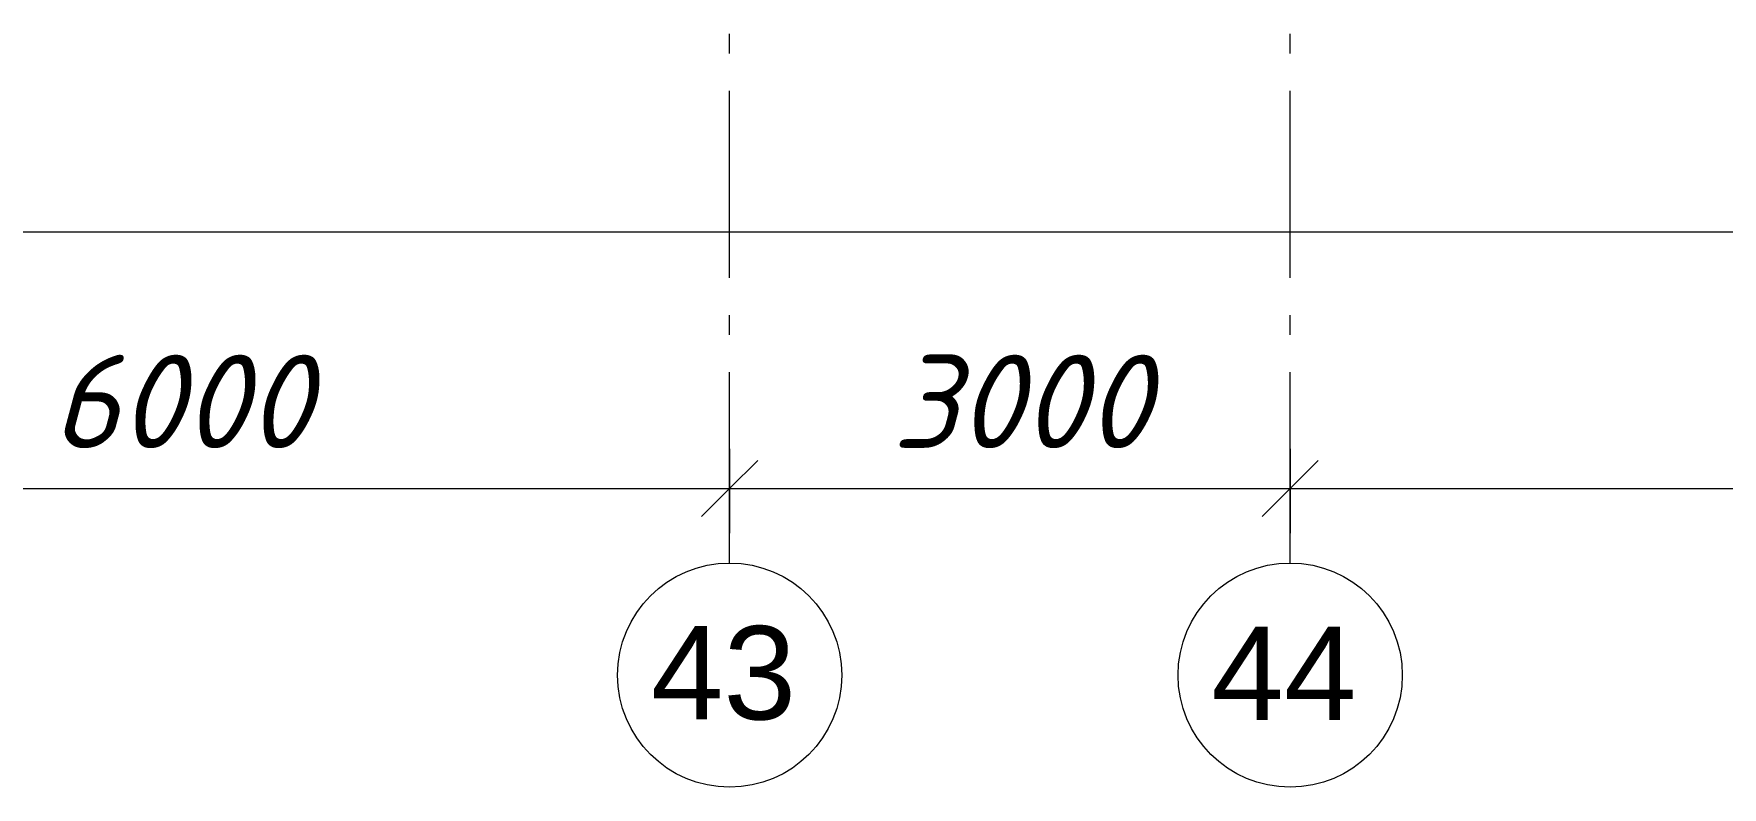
# Model space of a CAD drawing. Header units: millimetres. Extents: x -537608 to 253996, y -217170 to 186033.
# Drawn here: x -310036 to -300999, y -61471 to -57439 of the extents above; entities that cross this region are included whole.
import ezdxf

# ---------------------------------------------------------------- set-up
doc = ezdxf.new("R2010")
doc.units = ezdxf.units.MM
doc.layers.add('PDF _Геометрия', color=7, linetype='Continuous')
doc.layers.add('PDF _Текст', color=7, linetype='Continuous')
doc.styles.add('PDF ArialMT', font='arial.ttf')
doc.styles.add('PDF ISOCPEUR Italic', font='isocpeui.ttf')

msp = doc.modelspace()

# ---------------------------------------------------------------- linework, layer by layer
at = {"layer": 'PDF _Геометрия', "color": 253, "lineweight": 9, "true_color": 0xaaaaaa}
for p, q in [((-306311.3589, -57544.3361), (-306311.3589, -57438.5012)), ((-303311.359, -57544.3361), (-303311.359, -57438.5012)), ((-306311.3589, -58744.337), (-306311.3589, -57744.337)), ((-303311.359, -58744.337), (-303311.359, -57744.337)), ((-306311.3589, -59050.1685), (-306311.3589, -58944.3378)), ((-303311.359, -59050.1685), (-303311.359, -58944.3378)), ((-306311.3589, -60271.4318), (-306311.3589, -59250.1693)), ((-303311.359, -60271.4318), (-303311.359, -59250.1693))]:
    msp.add_line(p, q, dxfattribs=at)
at = {"layer": 'PDF _Геометрия', "lineweight": 9}
for p, q in [((-368501.3767, -58499.249), (-264521.3486, -58499.249)), ((-306311.3589, -59659.8421), (-306311.3589, -59871.977)), ((-303311.359, -59659.8421), (-303311.359, -59871.977)), ((-312311.3587, -59871.977), (-306311.3589, -59871.977)), ((-306311.3589, -59871.977), (-303311.359, -59871.977)), ((-306311.3589, -59871.977), (-306311.3589, -60111.9754)), ((-303311.359, -59871.977), (-297311.3549, -59871.977)), ((-303311.359, -59871.977), (-303311.359, -60111.9754))]:
    msp.add_line(p, q, dxfattribs=at)
at = {"layer": 'PDF _Геометрия', "lineweight": 20}
for p, q in [((-306161.3582, -59721.9764), (-306311.3589, -59871.977)), ((-303161.3583, -59721.9764), (-303311.359, -59871.977)), ((-306311.3589, -59871.977), (-306461.3596, -60021.9733)), ((-303311.359, -59871.977), (-303461.3597, -60021.9733))]:
    msp.add_line(p, q, dxfattribs=at)
for centre, radius in [((-306311.3592, -60871.4311), 599.9986), ((-303311.3564, -60871.4305), 600)]:
    msp.add_circle(centre, radius, dxfattribs=at)

# ---------------------------------------------------------------- texts
at = {"layer": 'PDF _Текст', "char_height": 500, "attachment_point": 4}
for s, insert, style in [('6000', (-309943.4404, -59406.4609), 'PDF ISOCPEUR Italic'), ('3000', (-305443.4427, -59406.4609), 'PDF ISOCPEUR Italic'), ('43', (-306732.916, -60862.3554), 'PDF ArialMT'), ('44', (-303732.9161, -60862.3554), 'PDF ArialMT')]:
    msp.add_mtext(s, dxfattribs=dict(at, insert=insert, style=style))

doc.saveas('drawing.dxf')
